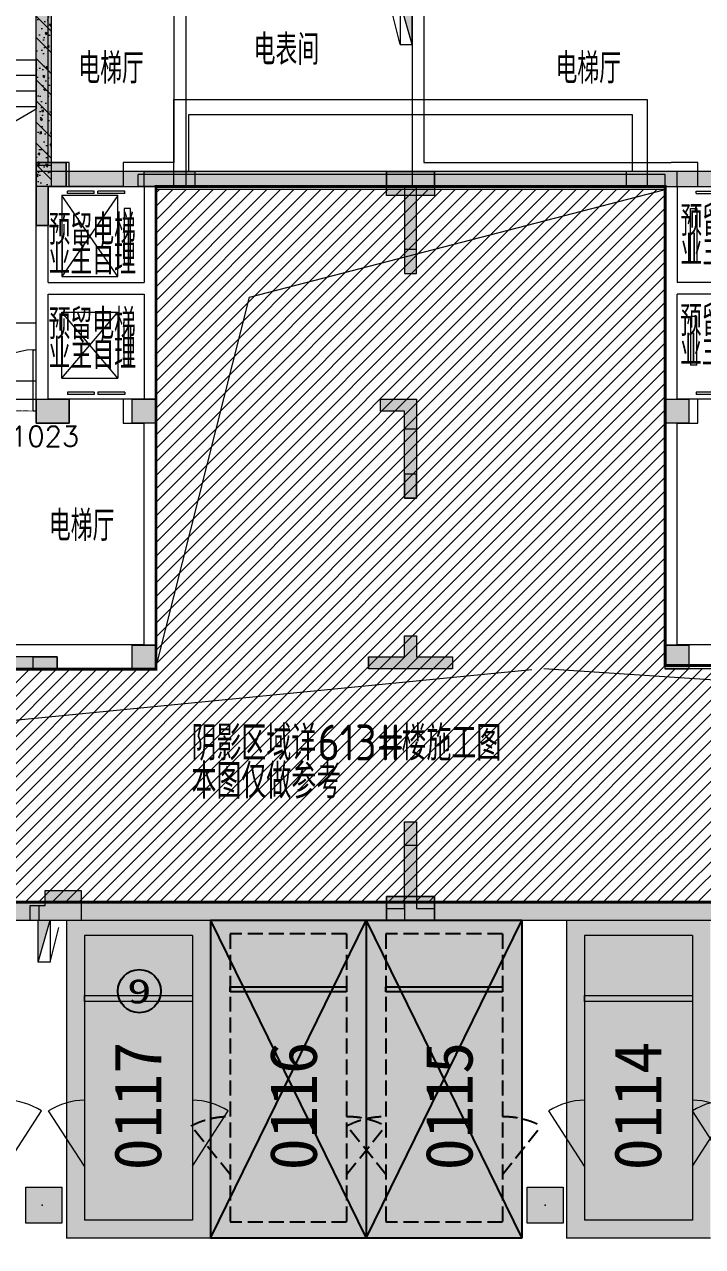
# Model space of a CAD drawing. Extents: x -264757 to 1033689, y 4049843 to 4347093.
# Drawn here: x -46487 to -35163, y 4239268 to 4259662 of the extents above; entities that cross this region are included whole.
import ezdxf
from ezdxf.enums import TextEntityAlignment as Align
from ezdxf.xclip import XClip

# ---------------------------------------------------------------- set-up
doc = ezdxf.new("R2010")
doc.units = 0
doc.header["$LTSCALE"] = 1000
doc.header["$MEASUREMENT"] = 0
doc.header["$XCLIPFRAME"] = 0
doc.linetypes.add('AX-01DK-PB01$1$A-001-车位参照B1$0$A-001-车位参照B1$0$A-001-车位参照B1$0$A-H4-001-基本图形$0$A-001-车位B1$0$DASH', pattern=[0.35, 0.25, -0.1])
doc.linetypes.add('DASH', pattern=[0.35, 0.25, -0.1])
doc.layers.add('AX-01DK-PB01$0$AX-001DK-01-PB01-02$0$A-3-WinF(Text)', color=8, linetype='Continuous', plot=False)
for name, color, linetype in [('不利因素1-紧邻消火栓', 7, 'Continuous'), ('大车位', 7, 'Continuous'), ('普通车位', 7, 'Continuous')]:
    doc.layers.add(name, color=color, linetype=linetype)
doc.layers.add('无关图层', color=8, linetype='Continuous', lineweight=0)
doc.layers.add('车位归属楼栋范围线', color=7, linetype='Continuous', true_color=0x19e6c7)
doc.styles.add('AX-01DK-PB01$0$AX-001DK-01-PB01-02$0$_TCH_WINDOW', font='SIMPLEX', dxfattribs={"bigfont": 'GBCBIG'})
doc.styles.add('AX-01DK-PB01$0$Standard', font='gbenor.shx', dxfattribs={"bigfont": 'gbcbig.shx'})
doc.styles.add('AX-01DK-PB01$1$AX-001DK-01-PB01-02$0$Standard', font='gbenor.shx', dxfattribs={"bigfont": 'gbcbig.shx'})
doc.styles.add('AX-ACK-BIANH1$0$黑体', font='simhei.ttf')
doc.styles.add('黑体', font='simhei.ttf')

# ---------------------------------------------------------------- blocks, each defined once
blk = doc.blocks.new('20200722.21175556')
at = {"layer": '不利因素1-紧邻消火栓', "true_color": 0x3c6a45}
h = blk.add_hatch(color=97, dxfattribs=at)
h.dxf.hatch_style = 1
edge = h.paths.add_edge_path()
edge.add_arc((360, 360), 360, 0, 360)
at = {"layer": '不利因素1-紧邻消火栓'}
blk.add_circle((360, 360), 360, dxfattribs=at)
at = {"layer": '不利因素1-紧邻消火栓', "style": '黑体', "width": 1.390625}
blk.add_text('9', height=407, dxfattribs=at).set_placement((156, 156), (564, 156), align=Align.FIT)
blk = doc.blocks.new('SX-613-PB02-WNC')
at = {"layer": '无关图层'}
h = blk.add_hatch(color=256, dxfattribs=at)
h.dxf.hatch_style = 1
h.paths.add_polyline_path([(23850, 16220), (24100, 16220), (24100, 12650), (23850, 12650)])
h = blk.add_hatch(color=256, dxfattribs=at)
h.dxf.hatch_style = 1
h.paths.add_polyline_path([(24350, 12300), (24350, 12700), (23850, 12700), (23850, 11650), (24050, 11650), (24050, 12300)])
for points in [[(24050, 12300), (24050, 11650), (23850, 11650), (23850, 12700), (24350, 12700), (24350, 12300)], [(26500, 12550), (26500, 12300), (25650, 12300), (25650, 12550)], [(29700, 12550), (30500, 12550), (30500, 12150), (29700, 12150)], [(33700, 12550), (33700, 12300), (34550, 12300), (34550, 12550)], [(30001, 10850), (30201, 10850), (30201, 11250), (30001, 11250)], [(24400, 8350), (23850, 8350), (23850, 8750), (24400, 8750)], [(25850, 8350), (25450, 8350), (25450, 8750), (25850, 8750)], [(29600, 8750), (30200, 8750), (30200, 8250), (30000, 8250), (30000, 8550), (29600, 8550)], [(34749, 8350), (34349, 8350), (34349, 8750), (34749, 8750)], [(30000, 7100), (30200, 7100), (30200, 7500), (30000, 7500)], [(30201, 4450), (30801, 4450), (30801, 4250), (29401, 4250), (29401, 4450), (30001, 4450), (30001, 4800), (30201, 4800)], [(25850, 4245), (25450, 4245), (25450, 4645), (25850, 4645)], [(34749, 4245), (34349, 4245), (34349, 4645), (34749, 4645)], [(24200, 4450), (24200, 4250), (23800, 4250), (23800, 4450)], [(30001, 1700), (30201, 1700), (30201, 1300), (30001, 1300)], [(23751, 50), (23751, 300), (24001, 300), (24001, 550), (24201, 550), (24601, 550), (24601, 50), (24201, 50)], [(29700, 450), (29700, 50), (30500, 50), (30500, 450)]]:
    blk.add_hatch(color=256, dxfattribs=at).paths.add_polyline_path(points)
h = blk.add_hatch(color=256, dxfattribs=at)
h.dxf.hatch_style = 1
h.paths.add_polyline_path([(26500, 12550), (26500, 12300), (25650, 12300), (25650, 12550)])
h = blk.add_hatch(color=256, dxfattribs=at)
h.dxf.hatch_style = 1
h.paths.add_polyline_path([(30000, 10850), (30200, 10850), (30200, 12300), (30500, 12300), (30500, 12550), (29700, 12550), (29700, 12300), (30000, 12300)])
h = blk.add_hatch(color=256, dxfattribs=at)
h.dxf.hatch_style = 1
h.paths.add_polyline_path([(33700, 12550), (33700, 12300), (34550, 12300), (34550, 12550)])
h = blk.add_hatch(color=256, dxfattribs=at)
h.dxf.hatch_style = 1
h.paths.add_polyline_path([(22700, 8550), (22700, 8150), (22500, 8150), (22500, 8550), (22400, 8550), (22400, 8750), (21350, 8750), (21350, 8750), (23850, 8750), (23850, 8750), (22800, 8750), (22800, 8550)])
h = blk.add_hatch(color=256, dxfattribs=at)
h.dxf.hatch_style = 1
h.paths.add_polyline_path([(30200, 7100), (30000, 7100), (30000, 8550), (29600, 8550), (29600, 8750), (30200, 8750)])
h = blk.add_hatch(color=256, dxfattribs=at)
h.dxf.hatch_style = 1
h.paths.add_polyline_path([(22700, 4450), (22700, 5300), (22500, 5300), (22500, 4450), (21000, 4450), (21000, 4250), (21350, 4250), (21350, 4250), (23850, 4250), (23850, 4250), (24200, 4250), (24200, 4450)])
h = blk.add_hatch(color=256, dxfattribs=at)
h.dxf.hatch_style = 1
h.paths.add_polyline_path([(29401, 4450), (30001, 4450), (30001, 4800), (30201, 4800), (30201, 4450), (30801, 4450), (30801, 4250), (29401, 4250)])
h = blk.add_hatch(color=256, dxfattribs=at)
h.dxf.hatch_style = 1
h.paths.add_polyline_path([(29701, 250), (30001, 250), (30001, 1700), (30201, 1700), (30201, 250), (30501, 250), (30501, 50), (29701, 50)])
h = blk.add_hatch(color=256, dxfattribs=at)
h.dxf.hatch_style = 1
h.paths.add_polyline_path([(23901, 50), (23901, 300), (24001, 300), (24001, 550), (24201, 550), (24601, 550), (24601, 50), (24201, 50)])
for points in [[(24100, 12550), (23850, 12550), (23850, 16270), (24100, 16270)], [(23850, 16270), (24100, 16270), (24100, 12650), (23850, 12650)], [(24350, 12300), (24350, 12700), (23850, 12700), (23850, 11650), (24050, 11650), (24050, 12300)], [(24050, 12300), (24050, 11650), (23850, 11650), (23850, 12700), (24350, 12700), (24350, 12300)], [(26500, 12550), (26500, 12300), (25650, 12300), (25650, 12550)], [(29700, 12550), (30500, 12550), (30500, 12150), (29700, 12150)], [(33700, 12550), (33700, 12300), (34550, 12300), (34550, 12550)], [(30001, 10850), (30201, 10850), (30201, 11250), (30001, 11250)], [(24400, 8350), (23850, 8350), (23850, 8750), (24400, 8750)], [(25850, 8350), (25450, 8350), (25450, 8750), (25850, 8750)], [(30200, 7100), (30000, 7100), (30000, 8550), (29600, 8550), (29600, 8750), (29600, 8750), (30200, 8750)], [(29600, 8750), (30200, 8750), (30200, 8250), (30000, 8250), (30000, 8550), (29600, 8550)], [(34749, 8350), (34349, 8350), (34349, 8750), (34749, 8750)], [(30000, 7100), (30200, 7100), (30200, 7500), (30000, 7500)], [(21350, 4250), (21350, 4250), (23850, 4250), (23850, 4250), (24200, 4250), (24200, 4450), (22700, 4450), (22700, 5300), (22500, 5300), (22500, 4450), (21000, 4450), (21000, 4250)], [(29401, 4450), (30001, 4450), (30001, 4800), (30201, 4800), (30201, 4450), (30801, 4450), (30801, 4250), (29401, 4250)], [(30201, 4450), (30801, 4450), (30801, 4250), (29401, 4250), (29401, 4450), (30001, 4450), (30001, 4800), (30201, 4800)], [(25850, 4245), (25450, 4245), (25450, 4645), (25850, 4645)], [(34749, 4245), (34349, 4245), (34349, 4645), (34749, 4645)], [(24200, 4450), (24200, 4250), (23800, 4250), (23800, 4450)], [(29701, 250), (30001, 250), (30001, 1700), (30201, 1700), (30201, 250), (30501, 250), (30501, 50), (29701, 50)], [(30001, 1700), (30201, 1700), (30201, 1300), (30001, 1300)], [(23751, 50), (23751, 300), (24001, 300), (24001, 550), (24201, 550), (24201, 550), (24601, 550), (24601, 50), (24201, 50)], [(23901, 50), (23901, 300), (24001, 300), (24001, 550), (24201, 550), (24201, 550), (24601, 550), (24601, 50), (24201, 50)], [(29700, 450), (29700, 50), (30500, 50), (30500, 450)], [(29701, 450), (30501, 450), (30501, 50), (29701, 50)]]:
    blk.add_lwpolyline(points, close=True, dxfattribs=at)
at = {"layer": '无关图层', "ltscale": 0.5}
for points in [[(26500, 12550), (26500, 12300), (25650, 12300), (25650, 12550)], [(30000, 10850), (30200, 10850), (30200, 12300), (30500, 12300), (30500, 12550), (29700, 12550), (29700, 12300), (30000, 12300)], [(33700, 12550), (33700, 12300), (34550, 12300), (34550, 12550)]]:
    blk.add_lwpolyline(points, close=True, dxfattribs=at)
at = {"layer": '无关图层', "const_width": 10}
blk.add_lwpolyline([(22800, 8750), (23850, 8750), (23850, 8550), (22800, 8550)], close=True, dxfattribs=at)
blk.add_lwpolyline([(22800, 8750), (22889, 8598), (23849, 8550)], dxfattribs=at)
blk = doc.blocks.new('SX-613-PB02-DQ')
at = {"layer": '无关图层'}
h = blk.add_hatch(dxfattribs=at)
h.set_pattern_fill('ARMORED', color=256, scale=50, angle=90, style=0)
h.set_pattern_definition([(140, (4130326.97, 75403.6), (31.376067, 358.630091), [37.5, -412.5]), (85, (4130326.97, 75403.6), (-376.096067, -69.375667), [30, -330]), (190.4514, (4130329.6, 75433.5), (-344.71977, 289.25469), [31.870095, -350.571056]), (136.1842, (4130226.97, 75403.6), (82.759507, 533.620524), [56.25, -618.75]), (186.6356, (4130233.87, 75448.1), (-487.058935, 467.33135), [47.805144, -525.8565]), (81.1842, (4130226.97, 75403.6), (-487.0593, 467.33097), [45, -495]), (111, (4130251.97, 75453.6), (201.309445, 298.453526), [37.5, -412.5]), (56, (4130251.97, 75453.6), (-362.575023, 121.657666), [30, -330]), (161.4514, (4130268.75, 75478.48), (-161.265248, 420.111314), [31.870095, -350.571056]), (127.5, (4130326.97, 75403.61), (-166.446927, 6.0799277), [0, -326, 0, -335, 0, -331.25]), (97.5, (4130326.97, 75403.61), (-197.205856, 131.534769), [0, -191, 0, -318.5, 0, -126.25]), (57.5, (4130326.97, 75292.11), (11.277436, 266.911218), [0, -125, 0, -390, 0, -517.5]), (47.5, (4130326.97, 75242.1), (-50.052491, 291.593085), [0, -162.5, 0, -259, 0, -367.5]), (135, (4130326.97, 75403.6), (-176.776695, -176.776695), [])])
h.paths.add_polyline_path([(24949, 13950), (24949, 17870), (25199, 17870), (25199, 13950)])
h = blk.add_hatch(dxfattribs=at)
h.set_pattern_fill('ARMORED', color=256, scale=50, style=0)
h.set_pattern_definition([(50, (97482.93, -4087258.02), (358.630091, -31.376067), [37.5, -412.5]), (355, (97482.93, -4087258.02), (-69.375667, 376.096067), [30, -330]), (100.4514, (97512.8, -4087260.64), (289.25469, 344.71977), [31.870095, -350.571056]), (46.1842, (97482.93, -4087158), (533.620524, -82.759507), [56.25, -618.75]), (96.6356, (97527.4, -4087164.9), (467.33135, 487.058935), [47.805144, -525.8565]), (351.1842, (97482.9, -4087158), (467.33097, 487.0593), [45, -495]), (21, (97532.93, -4087183.02), (298.453526, -201.309445), [37.5, -412.5]), (326, (97532.93, -4087183.02), (121.657666, 362.575023), [30, -330]), (71.4514, (97557.8, -4087199.8), (420.111314, 161.265248), [31.870095, -350.571056]), (37.5, (97482.93, -4087258.02), (6.0799277, 166.446927), [0, -326, 0, -335, 0, -331.25]), (7.5, (97482.93, -4087258.02), (131.534769, 197.205856), [0, -191, 0, -318.5, 0, -126.25]), (327.5, (97371.43, -4087258.02), (266.911218, -11.277436), [0, -125, 0, -390, 0, -517.5]), (317.5, (97321.43, -4087258.02), (291.593085, 50.052491), [0, -162.5, 0, -259, 0, -367.5]), (45, (97482.93, -4087258.02), (-176.776695, 176.776695), [])])
h.paths.add_polyline_path([(37199, 13950), (25199, 13950), (25199, 14200), (37199, 14200)])
for points in [[(24949, 13950), (24949, 17920), (25199, 17920), (25199, 13950)], [(25199, 13950), (37199, 13950), (37199, 14200), (25199, 14200)]]:
    blk.add_lwpolyline(points, close=True, dxfattribs=at)
blk = doc.blocks.new('AX-01DK-PB01$0$AX-001DK-01-PP01$0$AX-001DK-01-PP01$0$$DORLIB2D$00000127')
at = {"layer": '无关图层'}
for points in [[(-0.533, 0.795), (-0.533, 0.69)], [(-0.033, 0.795), (-0.533, 0.795)], [(-0.033, 0.69), (-0.533, 0.69)], [(-0.033, 0.795), (-0.033, 0.69)], [(0.533, 0.795), (0.033, 0.795)], [(0.033, 0.795), (0.033, 0.69)], [(0.533, 0.69), (0.033, 0.69)], [(0.533, 0.795), (0.533, 0.69)], [(0.5, 0.5), (-0.5, 0.5)]]:
    blk.add_lwpolyline(points, dxfattribs=at)
blk = doc.blocks.new('AX-01DK-PB01$0$$DorLib2D$00000001')
at = {"layer": '无关图层'}
for p, q in [((0.45, 0.975), (0.5, 0.975)), ((0.45, 0), (0.45, 0.975)), ((0.5, 0), (0.5, 0.975)), ((0.5, 0), (0.45, 0))]:
    blk.add_line(p, q, dxfattribs=at)
at = {"layer": '无关图层', "lineweight": 13}
blk.add_arc((0.475, 0), 0.975, 91.4693, 180, dxfattribs=at)
blk = doc.blocks.new('PX-03CK-XHS$1$$TWTSYS$00000508')
at = {"layer": '无关图层'}
for p, q in [((-0.5, 0.5), (0.324, 1.224)), ((-0.5, 0.5), (-0.5, -0.5)), ((-0.5, -0.5), (0.5, 0.5)), ((0.5, 0.5), (-0.5, 0.5)), ((0.5, -0.5), (0.5, 0.5)), ((-0.5, -0.5), (0.5, -0.5))]:
    blk.add_line(p, q, dxfattribs=at)
blk.add_solid([(0.5, -0.5), (0.5, 0.5), (-0.5, -0.5)], dxfattribs=at)
blk = doc.blocks.new('A$C7e5eb487')
at = {"layer": '普通车位', "true_color": 0xf18f8e}
h = blk.add_hatch(color=11, dxfattribs=at)
h.dxf.hatch_style = 1
h.paths.add_polyline_path([(2400, 0), (2400, -5300), (0, -5300), (0, 0)])

msp = doc.modelspace()

# ---------------------------------------------------------------- hatches: boundary and pattern name
at = {"layer": '大车位', "true_color": 0xe806f9}
h = msp.add_hatch(color=6, dxfattribs=at)
h.dxf.hatch_style = 1
h.paths.add_polyline_path([(-40781.9, 4239408.4), (-40781.9, 4244708.4), (-43377.5, 4244708.4), (-43377.5, 4239408.4)])
h = msp.add_hatch(color=6, dxfattribs=at)
h.dxf.hatch_style = 1
h.paths.add_polyline_path([(-38181.9, 4239408.4), (-38181.9, 4244708.4), (-40777.5, 4244708.4), (-40777.5, 4239408.4)])
at = {"layer": '无关图层'}
h = msp.add_hatch(color=256, dxfattribs=at)
h.dxf.hatch_style = 1
h.paths.add_polyline_path([(-46289.1, 4260878), (-46039.1, 4260878), (-46039.1, 4257308), (-46289.1, 4257308)])
h = msp.add_hatch(color=256, dxfattribs=at)
h.dxf.hatch_style = 1
h.paths.add_polyline_path([(-45789.1, 4256958), (-45789.1, 4257358), (-46289.1, 4257358), (-46289.1, 4256308), (-46089.1, 4256308), (-46089.1, 4256958)])
for points in [[(-46089.1, 4256958), (-46089.1, 4256308), (-46289.1, 4256308), (-46289.1, 4257358), (-45789.1, 4257358), (-45789.1, 4256958)], [(-43638.7, 4257208), (-43638.7, 4256958), (-44488.7, 4256958), (-44488.7, 4257208)], [(-40438.9, 4257208), (-39638.9, 4257208), (-39638.9, 4256808), (-40438.9, 4256808)], [(-36438.7, 4257208), (-36438.7, 4256958), (-35588.7, 4256958), (-35588.7, 4257208)], [(-40138.5, 4255508), (-39938.5, 4255508), (-39938.5, 4255908), (-40138.5, 4255908)], [(-45738.9, 4253008), (-46288.9, 4253008), (-46288.9, 4253408), (-45738.9, 4253408)], [(-44289.3, 4253008), (-44689.3, 4253008), (-44689.3, 4253408), (-44289.3, 4253408)], [(-40539.1, 4253408), (-39939.1, 4253408), (-39939.1, 4252908), (-40139.1, 4252908), (-40139.1, 4253208), (-40539.1, 4253208)], [(-35389.6, 4253007.5), (-35789.6, 4253007.5), (-35789.6, 4253407.5), (-35389.6, 4253407.5)], [(-40139.1, 4251758), (-39939.1, 4251758), (-39939.1, 4252158), (-40139.1, 4252158)], [(-44289.5, 4248908.1), (-44689.5, 4248908.1), (-44689.5, 4249308.1), (-44289.5, 4249308.1)], [(-39938.5, 4249108), (-39338.5, 4249108), (-39338.5, 4248908), (-40738.5, 4248908), (-40738.5, 4249108), (-40138.5, 4249108), (-40138.5, 4249458), (-39938.5, 4249458)], [(-35389.7, 4248908.3), (-35789.7, 4248908.3), (-35789.7, 4249308.3), (-35389.7, 4249308.3)], [(-45938.9, 4249107.8), (-45938.9, 4248907.8), (-46338.9, 4248907.8), (-46338.9, 4249107.8)], [(-40138.5, 4246358), (-39938.5, 4246358), (-39938.5, 4245958), (-40138.5, 4245958)], [(-70039.9, 4244714.5), (-40139.3, 4244714.3), (-40139.3, 4245014.3), (-70039.9, 4245014.5)], [(-46388.5, 4244708), (-46388.5, 4244958), (-46138.5, 4244958), (-46138.5, 4245208), (-45938.5, 4245208), (-45538.5, 4245208), (-45538.5, 4244708), (-45938.5, 4244708)], [(-40438.7, 4245108), (-40438.7, 4244708), (-39638.7, 4244708), (-39638.7, 4245108)], [(-40139.3, 4245014.5), (-40139.3, 4244714.5), (-24939.4, 4244714.4), (-24939.4, 4245014.4)], [(-40164.2, 4244864.4), (-40339.1, 4244714.3), (-40339.1, 4244714), (-40039.1, 4244714.4), (-40039.1, 4244714.5)]]:
    msp.add_hatch(color=256, dxfattribs=at).paths.add_polyline_path(points)
h = msp.add_hatch(color=256, dxfattribs=at)
h.dxf.hatch_style = 1
h.paths.add_polyline_path([(-43638.7, 4257208), (-43638.7, 4256958), (-44488.7, 4256958), (-44488.7, 4257208)])
h = msp.add_hatch(color=256, dxfattribs=at)
h.dxf.hatch_style = 1
h.paths.add_polyline_path([(-40138.7, 4255508), (-39938.7, 4255508), (-39938.7, 4256958), (-39638.7, 4256958), (-39638.7, 4257208), (-40438.7, 4257208), (-40438.7, 4256958), (-40138.7, 4256958)])
h = msp.add_hatch(color=256, dxfattribs=at)
h.dxf.hatch_style = 1
h.paths.add_polyline_path([(-36438.7, 4257208), (-36438.7, 4256958), (-35588.7, 4256958), (-35588.7, 4257208)])
h = msp.add_hatch(color=256, dxfattribs=at)
h.dxf.hatch_style = 1
h.paths.add_polyline_path([(-47438.9, 4253208), (-47438.9, 4252808), (-47638.9, 4252808), (-47638.9, 4253208), (-47739.1, 4253208), (-47739.1, 4253408), (-48788.9, 4253408), (-48788.9, 4253408), (-46288.9, 4253408), (-46288.9, 4253408), (-47338.7, 4253408), (-47338.7, 4253208)])
h = msp.add_hatch(color=256, dxfattribs=at)
h.dxf.hatch_style = 1
h.paths.add_polyline_path([(-39938.9, 4251758), (-40138.9, 4251758), (-40139.1, 4253208), (-40539.1, 4253208), (-40539.1, 4253408), (-39938.9, 4253408)])
h = msp.add_hatch(color=256, dxfattribs=at)
h.dxf.hatch_style = 1
h.paths.add_polyline_path([(-47438.9, 4249107.8), (-47438.9, 4249957.8), (-47638.9, 4249957.8), (-47638.9, 4249107.8), (-49138.9, 4249107.8), (-49138.9, 4248907.8), (-48788.9, 4248907.8), (-48788.9, 4248907.8), (-46288.9, 4248907.8), (-46288.9, 4248907.8), (-45938.9, 4248907.8), (-45938.9, 4249107.8)])
h = msp.add_hatch(color=256, dxfattribs=at)
h.dxf.hatch_style = 1
h.paths.add_polyline_path([(-40738.5, 4249108), (-40138.5, 4249108), (-40138.5, 4249458), (-39938.5, 4249458), (-39938.5, 4249108), (-39338.5, 4249108), (-39338.5, 4248908), (-40738.5, 4248908)])
h = msp.add_hatch(color=256, dxfattribs=at)
h.dxf.hatch_style = 1
h.paths.add_polyline_path([(-40438.5, 4244908), (-40138.5, 4244908), (-40138.5, 4246358), (-39938.5, 4246358), (-39938.5, 4244908), (-39638.5, 4244908), (-39638.5, 4244708), (-40438.5, 4244708)])
h = msp.add_hatch(color=256, dxfattribs=at)
h.dxf.hatch_style = 1
h.paths.add_polyline_path([(-46238.5, 4244708), (-46238.5, 4244958), (-46138.5, 4244958), (-46138.5, 4245208), (-45938.5, 4245208), (-45538.5, 4245208), (-45538.5, 4244708), (-45938.5, 4244708)])
h = msp.add_hatch(color=256, dxfattribs=at)
h.dxf.hatch_style = 1
h.paths.add_polyline_path([(-46464.6, 4240258), (-45864.6, 4240258), (-45864.6, 4239658), (-46464.6, 4239658)])
h = msp.add_hatch(color=256, dxfattribs=at)
h.dxf.hatch_style = 1
h.paths.add_polyline_path([(-38089.6, 4240258), (-37489.6, 4240258), (-37489.6, 4239658), (-38089.6, 4239658)])

# ---------------------------------------------------------------- linework, layer by layer
at = {"layer": '大车位', "color": 83}
for p, q in [((-43377.5, 4244708.4, 0), (-43377.5, 4239408.4)), ((-40781.9, 4244708.4, 0), (-43377.5, 4244708.4, 0)), ((-43377.5, 4239408.4), (-40781.9, 4244708.4)), ((-43377.5, 4244708.4, 0), (-40781.9, 4239408.4, 0)), ((-40781.9, 4244708.4, 0), (-40781.9, 4239408.4)), ((-40777.5, 4244708.4, 0), (-40777.5, 4239408.4)), ((-38181.9, 4244708.4, 0), (-40777.5, 4244708.4, 0)), ((-40777.5, 4239408.4), (-38181.9, 4244708.4)), ((-40777.5, 4244708.4, 0), (-38181.9, 4239408.4, 0)), ((-38181.9, 4244708.4, 0), (-38181.9, 4239408.4)), ((-40781.9, 4239408.4), (-43377.5, 4239408.4)), ((-38181.9, 4239408.4), (-40777.5, 4239408.4))]:
    msp.add_line(p, q, dxfattribs=at)
at = {"layer": '大车位', "color": 8, "linetype": 'AX-01DK-PB01$1$A-001-车位参照B1$0$A-001-车位参照B1$0$A-001-车位参照B1$0$A-H4-001-基本图形$0$A-001-车位B1$0$DASH'}
for p, q in [((-41106.4, 4244487.6, 0), (-43053, 4244487.6, 0)), ((-43053, 4244487.6, 0), (-43053, 4239673.4)), ((-41106.4, 4244487.6, 0), (-41106.4, 4239673.4)), ((-38506.4, 4244487.6, 0), (-40453, 4244487.6, 0)), ((-40453, 4244487.6, 0), (-40453, 4239673.4)), ((-38506.4, 4244487.6, 0), (-38506.4, 4239673.4)), ((-41106.4, 4239673.4), (-43053, 4239673.4)), ((-38506.4, 4239673.4), (-40453, 4239673.4))]:
    msp.add_line(p, q, dxfattribs=at)
at = {"layer": '大车位'}
for p, q in [((-43053, 4243604.3, 0), (-41106.4, 4243604.3, 0)), ((-43053, 4243515.9, 0), (-43053, 4243604.3, 0)), ((-41106.4, 4243604.3, 0), (-41106.4, 4243515.9, 0)), ((-40453, 4243604.3, 0), (-38506.4, 4243604.3, 0)), ((-40453, 4243515.9, 0), (-40453, 4243604.3, 0)), ((-38506.4, 4243604.3, 0), (-38506.4, 4243515.9, 0)), ((-41106.4, 4243515.9, 0), (-43053, 4243515.9, 0)), ((-38506.4, 4243515.9, 0), (-40453, 4243515.9, 0))]:
    msp.add_line(p, q, dxfattribs=at)
at = {"layer": '大车位', "linetype": 'AX-01DK-PB01$1$A-001-车位参照B1$0$A-001-车位参照B1$0$A-001-车位参照B1$0$A-H4-001-基本图形$0$A-001-车位B1$0$DASH'}
for p, q in [((-43053, 4240468.4, 0), (-43701.9, 4241282.8, 0)), ((-41106.4, 4240468.4, 0), (-40457.5, 4241282.8, 0)), ((-40453, 4240468.4, 0), (-41101.9, 4241282.8, 0)), ((-38506.4, 4240468.4, 0), (-37857.5, 4241282.8, 0))]:
    msp.add_line(p, q, dxfattribs=at)
at = {"layer": '大车位', "linetype": 'AX-01DK-PB01$1$A-001-车位参照B1$0$A-001-车位参照B1$0$A-001-车位参照B1$0$A-H4-001-基本图形$0$A-001-车位B1$0$DASH', "extrusion": (0, 0, -1)}
for centre, major_axis, start_param, end_param in [((-43053, 4240468.4), (-1189.6, 0), 0.993865, 1.5707963), ((-41106.4, 4240468.4), (1189.6, 0), 4.712389, 5.2893203), ((-40453, 4240468.4), (-1189.6, 0), 0.993865, 1.5707963), ((-38506.4, 4240468.4), (1189.6, 0), 4.712389, 5.2893203)]:
    msp.add_ellipse(centre, major_axis=major_axis, ratio=0.816787, start_param=start_param, end_param=end_param, dxfattribs=at)
at = {"layer": '无关图层'}
for p, q in [((-43789.3, 4260878), (-43789.3, 4256957.8)), ((-40014.6, 4260878), (-40014.6, 4256957.8)), ((-46289.7, 4257057.8), (-46289.7, 4260678)), ((-46089.7, 4257357.8), (-46089.7, 4260678)), ((-43989.3, 4260678), (-43989.3, 4257357.8)), ((-39814.6, 4260678), (-39814.6, 4257357.8)), ((-46288.3, 4259068), (-47458.3, 4259068)), ((-46288.3, 4259068), (-46288.3, 4258253)), ((-46288.3, 4258808), (-47458.3, 4258808)), ((-46288.3, 4258548), (-47458.3, 4258548)), ((-46288.3, 4258288), (-47458.3, 4258288)), ((-46825.5, 4257942.9), (-46288.3, 4258253)), ((-45739.7, 4257357.8), (-46089.7, 4257357.8)), ((-45739.7, 4256957.8), (-45739.7, 4257357.8)), ((-44389.3, 4257357.8), (-44839.7, 4257357.8)), ((-44839.7, 4257357.8), (-44839.7, 4256957.8)), ((-43989.3, 4257357.8), (-44389.3, 4257357.8)), ((-39814.6, 4257357.8), (-35689.7, 4257357.8)), ((-35239.7, 4257357.8), (-35689.7, 4257357.8)), ((-35239.7, 4256957.8), (-35239.7, 4257357.8)), ((-46289.7, 4255258), (-46289.7, 4257057.8)), ((-35789.3, 4257158), (-44589.3, 4257158)), ((-44589.3, 4256958), (-44589.3, 4257158)), ((-35789.3, 4256958), (-35789.3, 4257158)), ((-48045.1, 4245014.3), (-36151.3, 4256908.1)), ((-47820.6, 4245014.3), (-35926.8, 4256908.1)), ((-46089.7, 4255358), (-46089.7, 4256957.8)), ((-46089.7, 4256957.8), (-45739.7, 4256957.8)), ((-44839.7, 4256957.8), (-44489.3, 4256957.8)), ((-35789.3, 4256958), (-44589.3, 4256958)), ((-44489.3, 4256957.8), (-44489.3, 4255358)), ((-44289.3, 4256908.1), (-44289.5, 4248908)), ((-44289.5, 4251239.5), (-38620.9, 4256908.1)), ((-44289.5, 4251015), (-38396.4, 4256908.1)), ((-44289.5, 4250790.5), (-38171.9, 4256908.1)), ((-44289.5, 4250566), (-37947.4, 4256908.1)), ((-44289.5, 4250341.4), (-37722.9, 4256908.1)), ((-44289.5, 4250116.9), (-37498.3, 4256908.1)), ((-44289.5, 4249892.4), (-37273.8, 4256908.1)), ((-44289.5, 4249667.9), (-37049.3, 4256908.1)), ((-44289.5, 4249443.4), (-36824.8, 4256908.1)), ((-44289.5, 4249218.9), (-36600.3, 4256908.1)), ((-44289.5, 4248994.4), (-36375.8, 4256908.1)), ((-44289.4, 4255505.2), (-42886.5, 4256908.1)), ((-44289.4, 4255280.7), (-42662, 4256908.1)), ((-44289.4, 4255056.2), (-42437.5, 4256908.1)), ((-44289.4, 4254831.7), (-42213, 4256908.1)), ((-44289.4, 4254607.2), (-41988.5, 4256908.1)), ((-44289.4, 4254382.7), (-41764, 4256908.1)), ((-44289.4, 4254158.1), (-41539.5, 4256908.1)), ((-44289.4, 4253933.6), (-41315, 4256908.1)), ((-44289.4, 4253709.1), (-41090.5, 4256908.1)), ((-44289.4, 4253484.6), (-40865.9, 4256908.1)), ((-44289.4, 4253260.1), (-40641.4, 4256908.1)), ((-44289.4, 4253035.6), (-40416.9, 4256908.1)), ((-44289.4, 4252811.1), (-40192.4, 4256908.1)), ((-44289.4, 4252586.6), (-39967.9, 4256908.1)), ((-44289.4, 4252362), (-39743.4, 4256908.1)), ((-44289.4, 4252137.5), (-39518.9, 4256908.1)), ((-44289.4, 4251913), (-39294.4, 4256908.1)), ((-44289.4, 4251688.5), (-39069.9, 4256908.1)), ((-44289.4, 4251464), (-38845.4, 4256908.1)), ((-44289.3, 4256957.8), (-44289.3, 4255258)), ((-43789.3, 4256957.8), (-44289.3, 4256957.8)), ((-35789.7, 4256908.1), (-44289.3, 4256908.1)), ((-44289.3, 4256852.3), (-44233.5, 4256908.1)), ((-44289.3, 4256627.8), (-44009, 4256908.1)), ((-44289.3, 4256403.3), (-43784.5, 4256908.1)), ((-44289.3, 4256178.7), (-43560, 4256908.1)), ((-44289.3, 4255954.2), (-43335.5, 4256908.1)), ((-44289.3, 4255729.7), (-43111, 4256908.1)), ((-42729.1, 4255108.9), (-35789.7, 4256908.1)), ((-40014.6, 4256957.8), (-35789.7, 4256957.8)), ((-35789.7, 4256957.8), (-35789.7, 4255258)), ((-35789.7, 4248908), (-35789.7, 4256908.1)), ((-35589.7, 4256957.8), (-35589.7, 4255358)), ((-35589.7, 4256957.8), (-35239.7, 4256957.8)), ((-47596.1, 4245014.3), (-35789.7, 4256820.7)), ((-47371.6, 4245014.3), (-35789.7, 4256596.2)), ((-47147.1, 4245014.3), (-35789.7, 4256371.7)), ((-46922.6, 4245014.3), (-35789.7, 4256147.2)), ((-46698, 4245014.3), (-35789.7, 4255922.6)), ((-46473.5, 4245014.3), (-35789.7, 4255698.1)), ((-46249, 4245014.3), (-35789.7, 4255473.6)), ((-46289.7, 4253408), (-46289.7, 4255258)), ((-46089.7, 4255358), (-44489.3, 4255358)), ((-46024.5, 4245014.3), (-35789.7, 4255249.1)), ((-44289.3, 4255258), (-44289.3, 4253408)), ((-35789.7, 4253308), (-35789.7, 4255258)), ((-33989.7, 4255358), (-35589.7, 4255358)), ((-46089.7, 4255158), (-44489.3, 4255158)), ((-46089.7, 4253408), (-46089.7, 4255158)), ((-45800, 4245014.3), (-35789.7, 4255024.6)), ((-44489.3, 4255158), (-44489.3, 4253408)), ((-44271.9, 4249008), (-42729.1, 4255108.9)), ((-33989.7, 4255158), (-35589.7, 4255158)), ((-35589.7, 4253408), (-35589.7, 4255158)), ((-45864.7, 4253758), (-45864.7, 4254858)), ((-45864.7, 4254858), (-44924.7, 4254858)), ((-44924.7, 4253758), (-45864.7, 4254858)), ((-45864.7, 4253758), (-44924.7, 4254858)), ((-45575.5, 4245014.3), (-35789.7, 4254800.1)), ((-44924.7, 4254858), (-44924.7, 4253758)), ((-46283.3, 4254678.1), (-48783.3, 4254678.1)), ((-44819.7, 4253978), (-44819.7, 4254638)), ((-44819.7, 4254638), (-44714.7, 4254638)), ((-44714.7, 4254638), (-44714.7, 4253978)), ((-35259.7, 4254788), (-35364.7, 4254788)), ((-35364.7, 4254788), (-35364.7, 4253978)), ((-35259.7, 4253978), (-35259.7, 4254788)), ((-45351, 4245014.3), (-35789.7, 4254575.6)), ((-45126.5, 4245014.3), (-35789.7, 4254351.1)), ((-44902, 4245014.3), (-35789.7, 4254126.6)), ((-44714.7, 4253978), (-44819.7, 4253978)), ((-44677.5, 4245014.3), (-35789.7, 4253902.1)), ((-35259.7, 4253978), (-35364.7, 4253978)), ((-44453, 4245014.3), (-35789.7, 4253677.6)), ((-46289.7, 4253408), (-46290, 4253408)), ((-46290, 4253408), (-46290, 4253008)), ((-45739.7, 4253408), (-46089.7, 4253408)), ((-45739.7, 4253008), (-45739.7, 4253408)), ((-44289.5, 4253408), (-44839.7, 4253408)), ((-44839.7, 4253408), (-44839.7, 4253008)), ((-44289.3, 4253408), (-44489.3, 4253408)), ((-44289.5, 4248908), (-44289.5, 4253408)), ((-44228.5, 4245014.3), (-35789.7, 4253453.1)), ((-35239.7, 4253408), (-35589.7, 4253408)), ((-35239.7, 4253008), (-35239.7, 4253408)), ((-44004, 4245014.3), (-35789.7, 4253228.6)), ((-35789.7, 4248908), (-35789.7, 4253308)), ((-46290, 4253008), (-46189.7, 4253008)), ((-46189.7, 4253008), (-45739.7, 4253008)), ((-44839.7, 4253008), (-44489.5, 4253008)), ((-44489.5, 4249308), (-44489.5, 4253008)), ((-43779.5, 4245014.3), (-35789.7, 4253004.1)), ((-35589.7, 4249308), (-35589.7, 4253008)), ((-35589.7, 4253008), (-35239.7, 4253008)), ((-43555, 4245014.3), (-35789.7, 4252779.6)), ((-43330.5, 4245014.3), (-35789.7, 4252555)), ((-43106, 4245014.3), (-35789.7, 4252330.5)), ((-42881.4, 4245014.3), (-35789.7, 4252106)), ((-42656.9, 4245014.3), (-35789.7, 4251881.5)), ((-42432.4, 4245014.3), (-35789.7, 4251657)), ((-42207.9, 4245014.3), (-35789.7, 4251432.5)), ((-41983.4, 4245014.3), (-35789.7, 4251208)), ((-41758.9, 4245014.3), (-35789.7, 4250983.5)), ((-41534.4, 4245014.3), (-35789.7, 4250759)), ((-41309.9, 4245014.3), (-35789.7, 4250534.5)), ((-41085.4, 4245014.3), (-35789.7, 4250310)), ((-40860.9, 4245014.3), (-35789.7, 4250085.5)), ((-40636.4, 4245014.3), (-35789.7, 4249861)), ((-40411.9, 4245014.3), (-35789.7, 4249636.5)), ((-44489.5, 4249308), (-47439.3, 4249308)), ((-40187.1, 4245014.5), (-35789.7, 4249412)), ((-32639.3, 4249308), (-35589.7, 4249308)), ((-39962.4, 4245014.8), (-35789.7, 4249187.5)), ((-44289.5, 4248908), (-50789.7, 4248908)), ((-50290.1, 4245014.3), (-46396.4, 4248908)), ((-50065.6, 4245014.3), (-46171.9, 4248908)), ((-49841.1, 4245014.3), (-45947.4, 4248908)), ((-49616.6, 4245014.3), (-45722.9, 4248908)), ((-49392.1, 4245014.3), (-45498.4, 4248908)), ((-49167.6, 4245014.3), (-45273.9, 4248908)), ((-48943.1, 4245014.3), (-45049.4, 4248908)), ((-48718.6, 4245014.3), (-44824.9, 4248908)), ((-48494.1, 4245014.3), (-44600.4, 4248908)), ((-48269.6, 4245014.3), (-44375.9, 4248908)), ((-47814.2, 4247935.8), (-38014.5, 4248899.2)), ((-44289.5, 4248908), (-47539.3, 4248908)), ((-39737.7, 4245015), (-35789.7, 4248962.9)), ((-39512.9, 4245015.2), (-35620.1, 4248908)), ((-39288.2, 4245015.4), (-35395.6, 4248908)), ((-39063.5, 4245015.6), (-35171.1, 4248908)), ((-38838.8, 4245015.9), (-34946.6, 4248908)), ((-38614, 4245016.1), (-34722.1, 4248908)), ((-38389.3, 4245016.3), (-34497.6, 4248908)), ((-38164.6, 4245016.5), (-34273.1, 4248908)), ((-37939.8, 4245016.7), (-34048.6, 4248908)), ((-25841.2, 4248107.7), (-37814.5, 4248908)), ((-37715.1, 4245017), (-33824.1, 4248908)), ((-37490.4, 4245017.2), (-33599.5, 4248908)), ((-37265.7, 4245017.4), (-33375, 4248908)), ((-37040.9, 4245017.6), (-33150.5, 4248908)), ((-36816.2, 4245017.8), (-32926, 4248908)), ((-36591.5, 4245018.1), (-32701.5, 4248908)), ((-36366.8, 4245018.3), (-32477, 4248908)), ((-36142, 4245018.5), (-32252.5, 4248908)), ((-35917.3, 4245018.7), (-32028, 4248908)), ((-29289.3, 4248908), (-35789.7, 4248908)), ((-32539.3, 4248908), (-35789.7, 4248908)), ((-35692.6, 4245018.9), (-31803.5, 4248908)), ((-35467.9, 4245019.2), (-31579, 4248908)), ((-35243.1, 4245019.4), (-31354.5, 4248908)), ((-70139.8, 4245014.3), (-40239.3, 4245014.3)), ((-70039.9, 4245014.5), (-40139.3, 4245014.3)), ((-40239.3, 4245014.3), (-40239.1, 4245014.5)), ((-40239.1, 4245014.5), (-25139.4, 4245029.3)), ((-40139.3, 4245014.5), (-24939.4, 4245014.4)), ((-40139.3, 4245014.3), (-40139.3, 4244714.3)), ((-70039.9, 4244714.5), (-40139.3, 4244714.3)), ((-45781.9, 4244708.4, 0), (-45781.9, 4239408.4)), ((-43381.9, 4244708.4, 0), (-45781.9, 4244708.4, 0)), ((-43381.9, 4244708.4, 0), (-43381.9, 4239408.4)), ((-40039.1, 4244714.4), (-40339.1, 4244714)), ((-40339.1, 4244714.3), (-40339.1, 4244714)), ((-40139.3, 4244714.5), (-24939.4, 4244714.4)), ((-40039.1, 4244714.5), (-40039.1, 4244714.4)), ((-37432.8, 4244708.4), (-37432.8, 4239408.4, 0)), ((-35032.8, 4244708.4), (-37432.8, 4244708.4)), ((-43681.9, 4244458.4, 0), (-45481.9, 4244458.4, 0)), ((-45481.9, 4244458.4, 0), (-45481.9, 4239708.4)), ((-43681.9, 4244458.4, 0), (-43681.9, 4239708.4)), ((-35332.8, 4244458.4), (-37132.8, 4244458.4)), ((-37132.8, 4244458.4), (-37132.8, 4239708.4, 0)), ((-35332.8, 4244458.4), (-35332.8, 4239708.4, 0)), ((-45481.9, 4243458.4, 0), (-43681.9, 4243458.4, 0)), ((-45481.9, 4243358.4, 0), (-45481.9, 4243458.4, 0)), ((-43681.9, 4243458.4, 0), (-43681.9, 4243358.4, 0)), ((-37132.8, 4243458.4), (-35332.8, 4243458.4)), ((-37132.8, 4243358.4), (-37132.8, 4243458.4)), ((-35332.8, 4243458.4), (-35332.8, 4243358.4)), ((-43681.9, 4243358.4, 0), (-45481.9, 4243358.4, 0)), ((-35332.8, 4243358.4), (-37132.8, 4243358.4)), ((-46799.5, 4240608.4), (-46199.5, 4241530.4)), ((-45481.9, 4240608.4, 0), (-46081.9, 4241530.4, 0)), ((-43681.9, 4240608.4, 0), (-43081.9, 4241530.4, 0)), ((-37132.8, 4240608.4), (-37732.8, 4241530.4)), ((-35332.8, 4240608.4), (-34732.8, 4241530.4)), ((-34732.8, 4240608.4), (-35332.8, 4241530.4)), ((-43681.9, 4239708.4), (-45481.9, 4239708.4)), ((-35332.8, 4239708.4, 0), (-37132.8, 4239708.4, 0)), ((-43381.9, 4239408.4), (-45781.9, 4239408.4)), ((-35032.8, 4239408.4, 0), (-37432.8, 4239408.4, 0))]:
    msp.add_line(p, q, dxfattribs=at)
for points in [[(-46289.1, 4260928), (-46039.1, 4260928), (-46039.1, 4257308), (-46289.1, 4257308)], [(-46038.9, 4257208), (-46288.9, 4257208), (-46288.9, 4260928), (-46038.9, 4260928)], [(-43990, 4256959.1), (-43990.1, 4258409.2), (-36090.4, 4258409.2), (-36090.4, 4256959.1)], [(-43740, 4257209.1), (-43740.1, 4258159.2), (-36340.4, 4258159.2), (-36340.4, 4257209.1)], [(-45789.1, 4256958), (-45789.1, 4257358), (-46289.1, 4257358), (-46289.1, 4256308), (-46089.1, 4256308), (-46089.1, 4256958)], [(-46089.1, 4256958), (-46089.1, 4256308), (-46289.1, 4256308), (-46289.1, 4257358), (-45789.1, 4257358), (-45789.1, 4256958)], [(-43638.7, 4257208), (-43638.7, 4256958), (-44488.7, 4256958), (-44488.7, 4257208)], [(-40438.9, 4257208), (-39638.9, 4257208), (-39638.9, 4256808), (-40438.9, 4256808)], [(-36438.7, 4257208), (-36438.7, 4256958), (-35588.7, 4256958), (-35588.7, 4257208)], [(-44924.7, 4256808), (-45864.7, 4256808), (-45864.7, 4255458), (-44924.7, 4255458)], [(-44714.7, 4256588), (-44819.7, 4256588), (-44819.7, 4255678), (-44714.7, 4255678)], [(-35364.7, 4256588), (-35259.7, 4256588), (-35259.7, 4255678), (-35364.7, 4255678)], [(-40138.5, 4255508), (-39938.5, 4255508), (-39938.5, 4255908), (-40138.5, 4255908)], [(-45738.9, 4253008), (-46288.9, 4253008), (-46288.9, 4253408), (-45738.9, 4253408)], [(-44289.3, 4253008), (-44689.3, 4253008), (-44689.3, 4253408), (-44289.3, 4253408)], [(-39938.9, 4251758), (-40138.9, 4251758), (-40139.1, 4253208), (-40539.1, 4253208), (-40539.1, 4253408), (-40539.1, 4253408), (-39938.9, 4253408)], [(-40539.1, 4253408), (-39939.1, 4253408), (-39939.1, 4252908), (-40139.1, 4252908), (-40139.1, 4253208), (-40539.1, 4253208)], [(-35389.6, 4253007.5), (-35789.6, 4253007.5), (-35789.6, 4253407.5), (-35389.6, 4253407.5)], [(-40139.1, 4251758), (-39939.1, 4251758), (-39939.1, 4252158), (-40139.1, 4252158)], [(-48788.9, 4248907.8), (-48788.9, 4248907.8), (-46288.9, 4248907.8), (-46288.9, 4248907.8), (-45938.9, 4248907.8), (-45938.9, 4249107.8), (-47438.9, 4249107.8), (-47438.9, 4249957.8), (-47638.9, 4249957.8), (-47638.9, 4249107.8), (-49138.9, 4249107.8), (-49138.9, 4248907.8)], [(-44289.5, 4248908.1), (-44689.5, 4248908.1), (-44689.5, 4249308.1), (-44289.5, 4249308.1)], [(-40738.5, 4249108), (-40138.5, 4249108), (-40138.5, 4249458), (-39938.5, 4249458), (-39938.5, 4249108), (-39338.5, 4249108), (-39338.5, 4248908), (-40738.5, 4248908)], [(-39938.5, 4249108), (-39338.5, 4249108), (-39338.5, 4248908), (-40738.5, 4248908), (-40738.5, 4249108), (-40138.5, 4249108), (-40138.5, 4249458), (-39938.5, 4249458)], [(-35389.7, 4248908.3), (-35789.7, 4248908.3), (-35789.7, 4249308.3), (-35389.7, 4249308.3)], [(-45938.9, 4249107.8), (-45938.9, 4248907.8), (-46338.9, 4248907.8), (-46338.9, 4249107.8)], [(-40438.5, 4244908), (-40138.5, 4244908), (-40138.5, 4246358), (-39938.5, 4246358), (-39938.5, 4244908), (-39638.5, 4244908), (-39638.5, 4244708), (-40438.5, 4244708)], [(-40138.5, 4246358), (-39938.5, 4246358), (-39938.5, 4245958), (-40138.5, 4245958)], [(-46388.5, 4244708), (-46388.5, 4244958), (-46138.5, 4244958), (-46138.5, 4245208), (-45938.5, 4245208), (-45938.5, 4245208), (-45538.5, 4245208), (-45538.5, 4244708), (-45938.5, 4244708)], [(-46238.5, 4244708), (-46238.5, 4244958), (-46138.5, 4244958), (-46138.5, 4245208), (-45938.5, 4245208), (-45938.5, 4245208), (-45538.5, 4245208), (-45538.5, 4244708), (-45938.5, 4244708)], [(-40438.7, 4245108), (-40438.7, 4244708), (-39638.7, 4244708), (-39638.7, 4245108)], [(-40438.5, 4245108), (-39638.5, 4245108), (-39638.5, 4244708), (-40438.5, 4244708)], [(-46464.6, 4240258), (-45864.6, 4240258), (-45864.6, 4239658), (-46464.6, 4239658)], [(-38089.6, 4240258), (-37489.6, 4240258), (-37489.6, 4239658), (-38089.6, 4239658)]]:
    msp.add_lwpolyline(points, close=True, dxfattribs=at)
at = {"layer": '无关图层', "ltscale": 0.5}
for points in [[(-43638.7, 4257208), (-43638.7, 4256958), (-44488.7, 4256958), (-44488.7, 4257208)], [(-40138.7, 4255508), (-39938.7, 4255508), (-39938.7, 4256958), (-39638.7, 4256958), (-39638.7, 4257208), (-40438.7, 4257208), (-40438.7, 4256958), (-40138.7, 4256958)], [(-36438.7, 4257208), (-36438.7, 4256958), (-35588.7, 4256958), (-35588.7, 4257208)]]:
    msp.add_lwpolyline(points, close=True, dxfattribs=at)
at = {"layer": '无关图层'}
for points in [[(-44924.7, 4255458), (-45864.7, 4256808)], [(-44924.7, 4256808), (-45864.7, 4255458)], [(-46289.7, 4253409), (-46289.7, 4253709), (-48789.7, 4253709), (-48789.7, 4253409), (-46289.7, 4253408), (-46289.7, 4253709)], [(-45864.7, 4253758), (-44924.7, 4253758)]]:
    msp.add_lwpolyline(points, dxfattribs=at)
for centre, major_axis, start_param, end_param in [((-46799.5, 4240608.4, 0), (364.1, 1038), -0.23955, 0.3373814), ((-45481.9, 4240608.4), (-271.5, 1066), -0.249429, 0.3275023), ((-43681.9, 4240608.4), (362.7, 1038.5), -0.2409245, 0.3360069), ((-37132.8, 4240608.4, 0), (-271.5, 1066), -0.249429, 0.3275023), ((-35332.8, 4240608.4, 0), (364.1, 1038), -0.23955, 0.3373814), ((-34732.8, 4240608.4, 0), (-271.5, 1066), -0.249429, 0.3275023)]:
    msp.add_ellipse(centre, major_axis=major_axis, ratio=1, start_param=start_param, end_param=end_param, dxfattribs=at)
for p in [(-46189.6, 4239958), (-37789.6, 4239958)]:
    msp.add_point(p, dxfattribs=at)
at = {"layer": '车位归属楼栋范围线', "linetype": 'DASH', "ltscale": 5, "const_width": 50}
msp.add_lwpolyline([(-65588.7, 4248903.3), (-59289.5, 4248908.1), (-59289.5, 4256957.8), (-50789.3, 4256957.8), (-50789.3, 4248903.3), (-44289.5, 4248903.1), (-44289.5, 4256958), (-35789.7, 4256958), (-35789.7, 4248962.9), (-29299.6, 4248962.9), (-29299.6, 4256958), (-24939.5, 4256957.9), (-24967.7, 4278358.5), (-30349.1, 4278358.5), (-30349.1, 4283662.2), (-37919.8, 4283662.2), (-37919.8, 4278437.3), (-45449.6, 4278437.3), (-45449.6, 4283607.1), (-48731.6, 4283607.1), (-48731.6, 4278581.5), (-55544.8, 4278581.5), (-55544.8, 4272808.3), (-62130, 4272808.3)], dxfattribs=at)
msp.add_lwpolyline([(-88756.2, 4198328), (-43982.8, 4198328), (-43982.8, 4194208), (-40374.5, 4194208), (-40374.5, 4198433.4), (-33056.5, 4198433.4), (-33056.5, 4204787.6), (-29169.3, 4204787.6), (-29169.3, 4234026.6), (-25762.5, 4234026.6), (-25762.4, 4245014.4), (-69839.9, 4245014.4), (-69839.9, 4229878), (-88756.2, 4229878)], close=True, dxfattribs=at)

# ---------------------------------------------------------------- block references
at = {"layer": '无关图层'}
for name, p in [('SX-613-PB02-WNC', (-70139.1, 4244658)), ('20200722.21175556', (-44928, 4243169.2, 0))]:
    msp.add_blockref(name, p, dxfattribs=at)
ref = msp.add_blockref('SX-613-PB02-DQ', (-71239.1, 4243008), dxfattribs=at)
XClip(ref).set_block_clipping_path([(557.9093382464, 6345.0000804734), (55218.0745697021, 24161.9717679125)])
for name, p, xscale, yscale, zscale, rotation in [('PX-03CK-XHS$1$$TWTSYS$00000508', (-40114.6, 4259678), 700, 200, 700, 90), ('AX-01DK-PB01$0$AX-001DK-01-PP01$0$AX-001DK-01-PP01$0$$DORLIB2D$00000127', (-45289.7, 4257157.8), -900, 400, 400, 180), ('AX-01DK-PB01$0$AX-001DK-01-PP01$0$AX-001DK-01-PP01$0$$DORLIB2D$00000127', (-34789.7, 4257157.8), -900, -400, 400, 359.999999999911), ('AX-01DK-PB01$0$AX-001DK-01-PP01$0$AX-001DK-01-PP01$0$$DORLIB2D$00000127', (-45289.7, 4253208), -900, -400, 400, 179.9999999925303), ('AX-01DK-PB01$0$AX-001DK-01-PP01$0$AX-001DK-01-PP01$0$$DORLIB2D$00000127', (-34789.7, 4253208), 900, 400, 400, 7.174070222237814e-09), ('PX-03CK-XHS$1$$TWTSYS$00000508', (-46154.5, 4244364.4), 700, -200, 700, 90)]:
    msp.add_blockref(name, p, dxfattribs=dict(at, xscale=xscale, yscale=yscale, zscale=zscale, rotation=rotation))
ref = msp.add_blockref('AX-01DK-PB01$0$$DorLib2D$00000001', (-46815, 4253208), dxfattribs=dict(at, xscale=-1050.000480654067, yscale=-1050.000480654067, zscale=400, rotation=180))
ref.add_attrib('A', 'FM乙1023', (-47579.1, 4252620.7), dxfattribs={"layer": 'AX-01DK-PB01$0$AX-001DK-01-PB01-02$0$A-3-WinF(Text)', "height": 337.59, "style": 'AX-01DK-PB01$0$AX-001DK-01-PB01-02$0$_TCH_WINDOW'})
at = {"layer": '普通车位', "extrusion": (0, 0, -1), "zscale": -0.9999999999999998, "rotation": 180}
for p in [(45781.9, 4239408.4), (37432.8, 4239408.4, 0)]:
    msp.add_blockref('A$C7e5eb487', p, dxfattribs=at)

# ---------------------------------------------------------------- texts
at = {"layer": '无关图层'}
for s, height, style, p in [('电表间', 506.38, 'AX-01DK-PB01$1$AX-001DK-01-PB01-02$0$Standard', (-42659.7, 4258986.9)), ('电梯厅', 506.38, 'AX-01DK-PB01$0$Standard', (-45586.6, 4258674.8)), ('电梯厅', 506.38, 'AX-01DK-PB01$0$Standard', (-37618.6, 4258674.8)), ('预留电梯', 506.38, 'AX-01DK-PB01$0$Standard', (-35532, 4256132.2)), ('预留电梯', 506.38, 'AX-01DK-PB01$0$Standard', (-46083.3, 4255984.6)), ('业主自理', 506.38, 'AX-01DK-PB01$0$Standard', (-46083.3, 4255490.2)), ('业主自理', 506.38, 'AX-01DK-PB01$0$Standard', (-35532, 4255637.9)), ('预留电梯', 506.38, 'AX-01DK-PB01$0$Standard', (-35539.7, 4254463)), ('预留电梯', 506.38, 'AX-01DK-PB01$0$Standard', (-46083.3, 4254408.4)), ('业主自理', 506.38, 'AX-01DK-PB01$0$Standard', (-46083.3, 4253914)), ('业主自理', 506.38, 'AX-01DK-PB01$0$Standard', (-35539.7, 4253968.6)), ('电梯厅', 506.38, 'AX-01DK-PB01$0$Standard', (-46078.2, 4251041.9)), ('阴影区域详', 578.72, 'AX-01DK-PB01$1$AX-001DK-01-PB01-02$0$Standard', (-43696.8, 4247378.3)), ('613#', 600, 'AX-01DK-PB01$1$AX-001DK-01-PB01-02$0$Standard', (-41590.5, 4247378.3)), ('楼施工图', 578.72, 'AX-01DK-PB01$1$AX-001DK-01-PB01-02$0$Standard', (-40190.5, 4247378.3)), ('本图仅做参考', 578.72, 'AX-01DK-PB01$1$AX-001DK-01-PB01-02$0$Standard', (-43696.8, 4246743.8))]:
    msp.add_text(s, height=height, dxfattribs=dict(at, style=style)).set_placement(p)
at = {"layer": '无关图层', "style": 'AX-ACK-BIANH1$0$黑体'}
for s, p in [('0117', (-44202.8, 4240539.4, 0)), ('0116', (-41602.8, 4240539.4, 0)), ('0115', (-39002.8, 4240539.4, 0)), ('0114', (-35853.7, 4240539.4, 0))]:
    msp.add_text(s, height=788.61, rotation=90, dxfattribs=at).set_placement(p)

doc.saveas('drawing.dxf')
